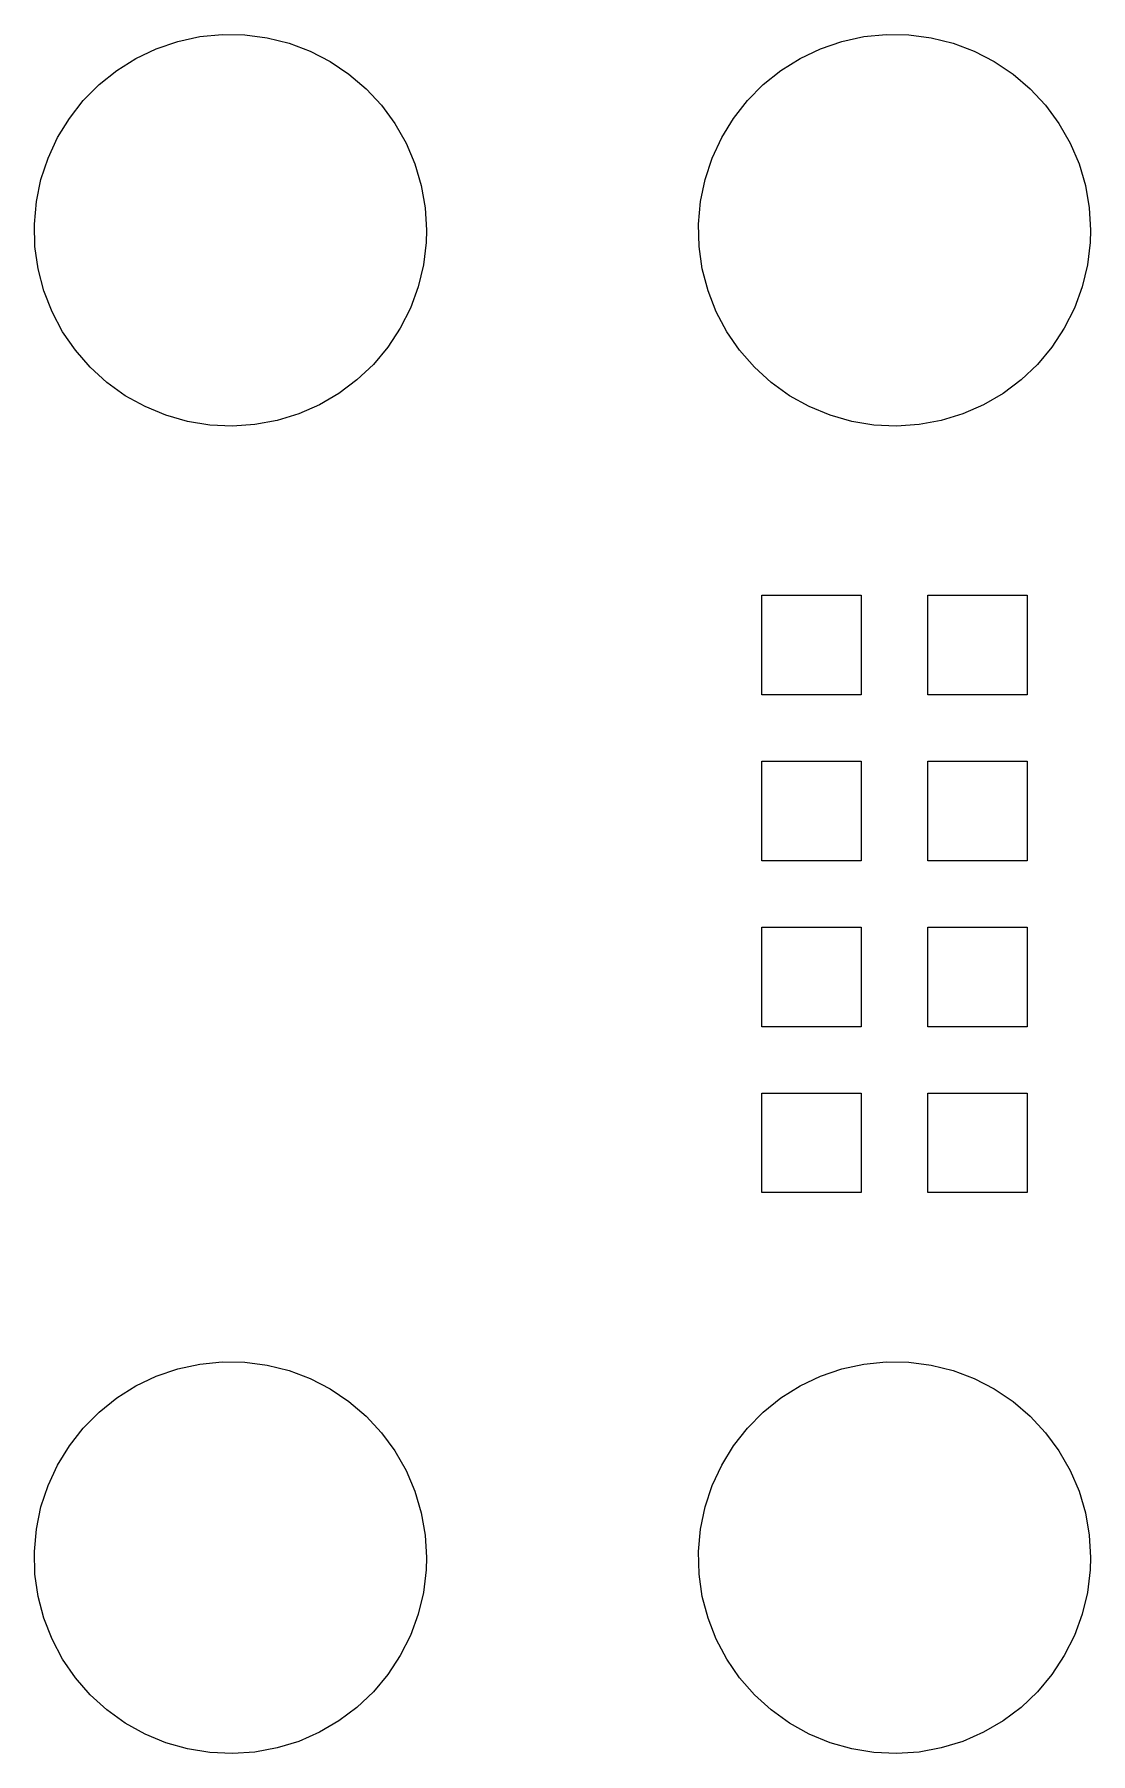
# Model space of a CAD drawing. Extents: x 5.28 to 5.92, y -3.92 to -2.88.
import ezdxf

# ---------------------------------------------------------------- set-up
doc = ezdxf.new("R2010")
doc.units = 0
doc.header["$MEASUREMENT"] = 0
doc.layers.add('BLACK', color=7, linetype='CONTINUOUS')

msp = doc.modelspace()

# ---------------------------------------------------------------- linework, layer by layer
at = {"layer": 'BLACK', "linetype": 'CONTINUOUS'}
for p, q in [((5.3431, -2.8965), (5.35537, -2.89065)), ((5.35537, -2.89065), (5.36824, -2.88624)), ((5.36824, -2.88624), (5.38152, -2.88334)), ((5.38152, -2.88334), (5.39505, -2.88199)), ((5.39505, -2.88199), (5.40865, -2.88221)), ((5.40865, -2.88221), (5.42213, -2.88398)), ((5.42213, -2.88398), (5.43532, -2.88729)), ((5.43532, -2.88729), (5.44804, -2.8921)), ((5.7431, -2.8965), (5.75537, -2.89065)), ((5.75537, -2.89065), (5.76824, -2.88624)), ((5.76824, -2.88624), (5.78152, -2.88334)), ((5.78152, -2.88334), (5.79505, -2.88199)), ((5.79505, -2.88199), (5.80865, -2.88221)), ((5.80865, -2.88221), (5.82213, -2.88398)), ((5.82213, -2.88398), (5.83532, -2.88729)), ((5.83532, -2.88729), (5.84804, -2.8921)), ((5.33158, -2.90373), (5.3431, -2.8965)), ((5.44804, -2.8921), (5.46012, -2.89834)), ((5.46012, -2.89834), (5.47141, -2.90592)), ((5.73158, -2.90373), (5.7431, -2.8965)), ((5.84804, -2.8921), (5.86012, -2.89834)), ((5.86012, -2.89834), (5.87141, -2.90592)), ((5.32097, -2.91223), (5.33158, -2.90373)), ((5.47141, -2.90592), (5.48175, -2.91475)), ((5.72097, -2.91223), (5.73158, -2.90373)), ((5.87141, -2.90592), (5.88175, -2.91475)), ((5.3114, -2.92189), (5.32097, -2.91223)), ((5.48175, -2.91475), (5.49101, -2.92471)), ((5.7114, -2.92189), (5.72097, -2.91223)), ((5.88175, -2.91475), (5.89101, -2.92471)), ((5.30301, -2.93259), (5.3114, -2.92189)), ((5.49101, -2.92471), (5.49906, -2.93567)), ((5.70301, -2.93259), (5.7114, -2.92189)), ((5.89101, -2.92471), (5.89906, -2.93567)), ((5.29591, -2.94419), (5.30301, -2.93259)), ((5.49906, -2.93567), (5.50579, -2.94748)), ((5.69591, -2.94419), (5.70301, -2.93259)), ((5.89906, -2.93567), (5.90579, -2.94748)), ((5.29018, -2.95652), (5.29591, -2.94419)), ((5.50579, -2.94748), (5.51113, -2.95999)), ((5.69018, -2.95652), (5.69591, -2.94419)), ((5.90579, -2.94748), (5.91113, -2.95999)), ((5.28591, -2.96943), (5.29018, -2.95652)), ((5.51113, -2.95999), (5.51499, -2.97303)), ((5.68591, -2.96943), (5.69018, -2.95652)), ((5.91113, -2.95999), (5.91499, -2.97303)), ((5.28316, -2.98275), (5.28591, -2.96943)), ((5.51499, -2.97303), (5.51733, -2.98642)), ((5.68316, -2.98275), (5.68591, -2.96943)), ((5.91499, -2.97303), (5.91733, -2.98642)), ((5.28195, -2.99629), (5.28316, -2.98275)), ((5.68195, -2.99629), (5.68316, -2.98275)), ((5.51733, -2.98642), (5.51811, -3)), ((5.91733, -2.98642), (5.91811, -3)), ((5.2823, -3.00988), (5.28195, -2.99629)), ((5.51811, -3), (5.51788, -3.00742)), ((5.6823, -3.00988), (5.68195, -2.99629)), ((5.91811, -3), (5.91788, -3.00742)), ((5.28422, -3.02335), (5.2823, -3.00988)), ((5.51788, -3.00742), (5.51624, -3.02092)), ((5.68422, -3.02335), (5.6823, -3.00988)), ((5.91788, -3.00742), (5.91624, -3.02092)), ((5.28767, -3.0365), (5.28422, -3.02335)), ((5.51624, -3.02092), (5.51307, -3.03414)), ((5.68767, -3.0365), (5.68422, -3.02335)), ((5.91624, -3.02092), (5.91307, -3.03414)), ((5.51307, -3.03414), (5.5084, -3.04691)), ((5.91307, -3.03414), (5.9084, -3.04691)), ((5.29261, -3.04917), (5.28767, -3.0365)), ((5.69261, -3.04917), (5.68767, -3.0365)), ((5.29897, -3.06118), (5.29261, -3.04917)), ((5.5084, -3.04691), (5.50229, -3.05906)), ((5.69897, -3.06118), (5.69261, -3.04917)), ((5.9084, -3.04691), (5.90229, -3.05906)), ((5.30667, -3.07239), (5.29897, -3.06118)), ((5.50229, -3.05906), (5.49482, -3.07042)), ((5.70667, -3.07239), (5.69897, -3.06118)), ((5.90229, -3.05906), (5.89482, -3.07042)), ((5.31561, -3.08264), (5.30667, -3.07239)), ((5.49482, -3.07042), (5.4861, -3.08085)), ((5.71561, -3.08264), (5.70667, -3.07239)), ((5.89482, -3.07042), (5.8861, -3.08085)), ((5.32567, -3.09179), (5.31561, -3.08264)), ((5.4861, -3.08085), (5.47624, -3.09021)), ((5.72567, -3.09179), (5.71561, -3.08264)), ((5.8861, -3.08085), (5.87624, -3.09021)), ((5.33671, -3.09972), (5.32567, -3.09179)), ((5.47624, -3.09021), (5.46536, -3.09838)), ((5.73671, -3.09972), (5.72567, -3.09179)), ((5.87624, -3.09021), (5.86536, -3.09838)), ((5.34859, -3.10634), (5.33671, -3.09972)), ((5.36116, -3.11154), (5.34859, -3.10634)), ((5.45362, -3.10524), (5.44117, -3.1107)), ((5.46536, -3.09838), (5.45362, -3.10524)), ((5.74859, -3.10634), (5.73671, -3.09972)), ((5.76116, -3.11154), (5.74859, -3.10634)), ((5.85362, -3.10524), (5.84117, -3.1107)), ((5.86536, -3.09838), (5.85362, -3.10524)), ((5.37424, -3.11527), (5.36116, -3.11154)), ((5.38765, -3.11746), (5.37424, -3.11527)), ((5.40124, -3.1181), (5.38765, -3.11746)), ((5.4148, -3.11718), (5.40124, -3.1181)), ((5.42817, -3.1147), (5.4148, -3.11718)), ((5.44117, -3.1107), (5.42817, -3.1147)), ((5.77424, -3.11527), (5.76116, -3.11154)), ((5.78765, -3.11746), (5.77424, -3.11527)), ((5.80124, -3.1181), (5.78765, -3.11746)), ((5.8148, -3.11718), (5.80124, -3.1181)), ((5.82817, -3.1147), (5.8148, -3.11718)), ((5.84117, -3.1107), (5.82817, -3.1147)), ((5.72, -3.28), (5.72, -3.22)), ((5.72, -3.22), (5.78, -3.22)), ((5.78, -3.22), (5.78, -3.28)), ((5.82, -3.28), (5.82, -3.22)), ((5.82, -3.22), (5.88, -3.22)), ((5.88, -3.22), (5.88, -3.28)), ((5.78, -3.28), (5.72, -3.28)), ((5.88, -3.28), (5.82, -3.28)), ((5.72, -3.38), (5.72, -3.32)), ((5.72, -3.32), (5.78, -3.32)), ((5.78, -3.32), (5.78, -3.38)), ((5.82, -3.38), (5.82, -3.32)), ((5.82, -3.32), (5.88, -3.32)), ((5.88, -3.32), (5.88, -3.38)), ((5.78, -3.38), (5.72, -3.38)), ((5.88, -3.38), (5.82, -3.38)), ((5.72, -3.48), (5.72, -3.42)), ((5.72, -3.42), (5.78, -3.42)), ((5.78, -3.42), (5.78, -3.48)), ((5.82, -3.48), (5.82, -3.42)), ((5.82, -3.42), (5.88, -3.42)), ((5.88, -3.42), (5.88, -3.48)), ((5.78, -3.48), (5.72, -3.48)), ((5.88, -3.48), (5.82, -3.48)), ((5.72, -3.58), (5.72, -3.52)), ((5.72, -3.52), (5.78, -3.52)), ((5.78, -3.52), (5.78, -3.58)), ((5.82, -3.58), (5.82, -3.52)), ((5.82, -3.52), (5.88, -3.52)), ((5.88, -3.52), (5.88, -3.58)), ((5.78, -3.58), (5.72, -3.58)), ((5.88, -3.58), (5.82, -3.58)), ((5.35537, -3.69065), (5.36824, -3.68624)), ((5.36824, -3.68624), (5.38152, -3.68334)), ((5.38152, -3.68334), (5.39505, -3.68199)), ((5.39505, -3.68199), (5.40865, -3.68221)), ((5.40865, -3.68221), (5.42213, -3.68398)), ((5.42213, -3.68398), (5.43532, -3.68729)), ((5.43532, -3.68729), (5.44804, -3.6921)), ((5.75537, -3.69065), (5.76824, -3.68624)), ((5.76824, -3.68624), (5.78152, -3.68334)), ((5.78152, -3.68334), (5.79505, -3.68199)), ((5.79505, -3.68199), (5.80865, -3.68221)), ((5.80865, -3.68221), (5.82213, -3.68398)), ((5.82213, -3.68398), (5.83532, -3.68729)), ((5.83532, -3.68729), (5.84804, -3.6921)), ((5.33158, -3.70373), (5.3431, -3.6965)), ((5.3431, -3.6965), (5.35537, -3.69065)), ((5.44804, -3.6921), (5.46012, -3.69834)), ((5.46012, -3.69834), (5.47141, -3.70592)), ((5.73158, -3.70373), (5.7431, -3.6965)), ((5.7431, -3.6965), (5.75537, -3.69065)), ((5.84804, -3.6921), (5.86012, -3.69834)), ((5.86012, -3.69834), (5.87141, -3.70592)), ((5.32097, -3.71223), (5.33158, -3.70373)), ((5.47141, -3.70592), (5.48175, -3.71475)), ((5.72097, -3.71223), (5.73158, -3.70373)), ((5.87141, -3.70592), (5.88175, -3.71475)), ((5.3114, -3.72189), (5.32097, -3.71223)), ((5.48175, -3.71475), (5.49101, -3.72471)), ((5.7114, -3.72189), (5.72097, -3.71223)), ((5.88175, -3.71475), (5.89101, -3.72471)), ((5.30301, -3.73259), (5.3114, -3.72189)), ((5.49101, -3.72471), (5.49906, -3.73567)), ((5.70301, -3.73259), (5.7114, -3.72189)), ((5.89101, -3.72471), (5.89906, -3.73567)), ((5.29591, -3.74419), (5.30301, -3.73259)), ((5.49906, -3.73567), (5.50579, -3.74748)), ((5.69591, -3.74419), (5.70301, -3.73259)), ((5.89906, -3.73567), (5.90579, -3.74748)), ((5.29018, -3.75652), (5.29591, -3.74419)), ((5.50579, -3.74748), (5.51113, -3.75999)), ((5.69018, -3.75652), (5.69591, -3.74419)), ((5.90579, -3.74748), (5.91113, -3.75999)), ((5.28591, -3.76943), (5.29018, -3.75652)), ((5.51113, -3.75999), (5.51499, -3.77303)), ((5.68591, -3.76943), (5.69018, -3.75652)), ((5.91113, -3.75999), (5.91499, -3.77303)), ((5.28316, -3.78275), (5.28591, -3.76943)), ((5.68316, -3.78275), (5.68591, -3.76943)), ((5.51499, -3.77303), (5.51733, -3.78642)), ((5.91499, -3.77303), (5.91733, -3.78642)), ((5.28195, -3.79629), (5.28316, -3.78275)), ((5.51733, -3.78642), (5.51811, -3.8)), ((5.68195, -3.79629), (5.68316, -3.78275)), ((5.91733, -3.78642), (5.91811, -3.8)), ((5.2823, -3.80988), (5.28195, -3.79629)), ((5.51811, -3.8), (5.51788, -3.80742)), ((5.6823, -3.80988), (5.68195, -3.79629)), ((5.91811, -3.8), (5.91788, -3.80742)), ((5.28422, -3.82335), (5.2823, -3.80988)), ((5.51788, -3.80742), (5.51624, -3.82092)), ((5.68422, -3.82335), (5.6823, -3.80988)), ((5.91788, -3.80742), (5.91624, -3.82092)), ((5.51624, -3.82092), (5.51307, -3.83414)), ((5.91624, -3.82092), (5.91307, -3.83414)), ((5.28767, -3.8365), (5.28422, -3.82335)), ((5.68767, -3.8365), (5.68422, -3.82335)), ((5.29261, -3.84917), (5.28767, -3.8365)), ((5.51307, -3.83414), (5.5084, -3.84691)), ((5.69261, -3.84917), (5.68767, -3.8365)), ((5.91307, -3.83414), (5.9084, -3.84691)), ((5.29897, -3.86118), (5.29261, -3.84917)), ((5.5084, -3.84691), (5.50229, -3.85906)), ((5.69897, -3.86118), (5.69261, -3.84917)), ((5.9084, -3.84691), (5.90229, -3.85906)), ((5.30667, -3.87239), (5.29897, -3.86118)), ((5.50229, -3.85906), (5.49482, -3.87042)), ((5.70667, -3.87239), (5.69897, -3.86118)), ((5.90229, -3.85906), (5.89482, -3.87042)), ((5.31561, -3.88264), (5.30667, -3.87239)), ((5.49482, -3.87042), (5.4861, -3.88085)), ((5.71561, -3.88264), (5.70667, -3.87239)), ((5.89482, -3.87042), (5.8861, -3.88085)), ((5.32567, -3.89179), (5.31561, -3.88264)), ((5.4861, -3.88085), (5.47624, -3.89021)), ((5.72567, -3.89179), (5.71561, -3.88264)), ((5.8861, -3.88085), (5.87624, -3.89021)), ((5.33671, -3.89972), (5.32567, -3.89179)), ((5.47624, -3.89021), (5.46536, -3.89838)), ((5.73671, -3.89972), (5.72567, -3.89179)), ((5.87624, -3.89021), (5.86536, -3.89838)), ((5.34859, -3.90634), (5.33671, -3.89972)), ((5.45362, -3.90524), (5.44117, -3.9107)), ((5.46536, -3.89838), (5.45362, -3.90524)), ((5.74859, -3.90634), (5.73671, -3.89972)), ((5.85362, -3.90524), (5.84117, -3.9107)), ((5.86536, -3.89838), (5.85362, -3.90524)), ((5.36116, -3.91154), (5.34859, -3.90634)), ((5.37424, -3.91527), (5.36116, -3.91154)), ((5.38765, -3.91746), (5.37424, -3.91527)), ((5.42817, -3.9147), (5.4148, -3.91718)), ((5.44117, -3.9107), (5.42817, -3.9147)), ((5.76116, -3.91154), (5.74859, -3.90634)), ((5.77424, -3.91527), (5.76116, -3.91154)), ((5.78765, -3.91746), (5.77424, -3.91527)), ((5.82817, -3.9147), (5.8148, -3.91718)), ((5.84117, -3.9107), (5.82817, -3.9147)), ((5.40124, -3.9181), (5.38765, -3.91746)), ((5.4148, -3.91718), (5.40124, -3.9181)), ((5.80124, -3.9181), (5.78765, -3.91746)), ((5.8148, -3.91718), (5.80124, -3.9181))]:
    msp.add_line(p, q, dxfattribs=at)

doc.saveas('drawing.dxf')
